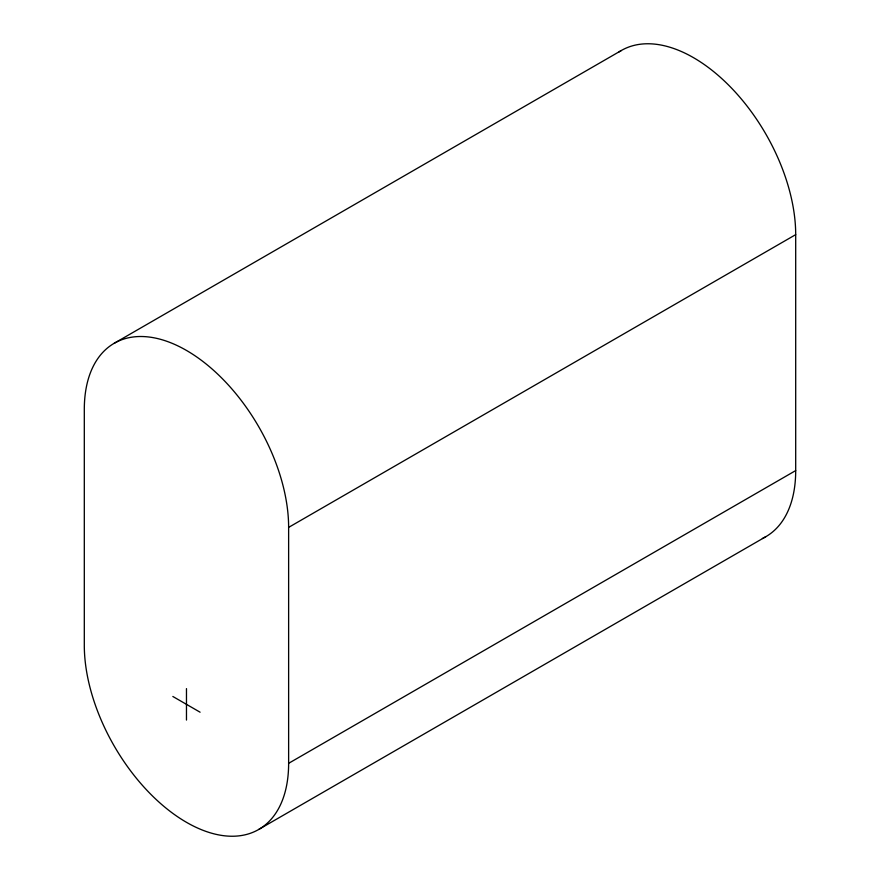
<?xml version="1.0" encoding="UTF-8"?>
<svg xmlns="http://www.w3.org/2000/svg" width="880" height="880" viewBox="0 0 880 880"><rect width="100%" height="100%" fill="white"/><g stroke="black" fill="none" stroke-linecap="round" stroke-linejoin="round"><path stroke-width="1.32" d="M114.224 343.277L621.291 50.534M288.629 527.384A144.485 83.413 60 0 0 186.472 350.438A144.485 83.413 60 0 0 84.304 409.42L84.304 645.359A144.485 83.413 60 0 0 186.472 822.316A144.485 83.413 60 0 0 288.629 763.323L288.629 527.384L795.696 234.641A144.485 83.413 60 0 0 731.181 87.725A144.485 83.413 60 0 0 619.113 51.865M288.629 763.323L795.696 470.58L795.696 234.641M258.709 829.466L765.776 536.723M172.843 696.476L200.09 712.206M186.472 688.611L186.472 720.071M795.696 470.58A144.485 83.413 60 0 1 762.377 538.505"/></g></svg>
